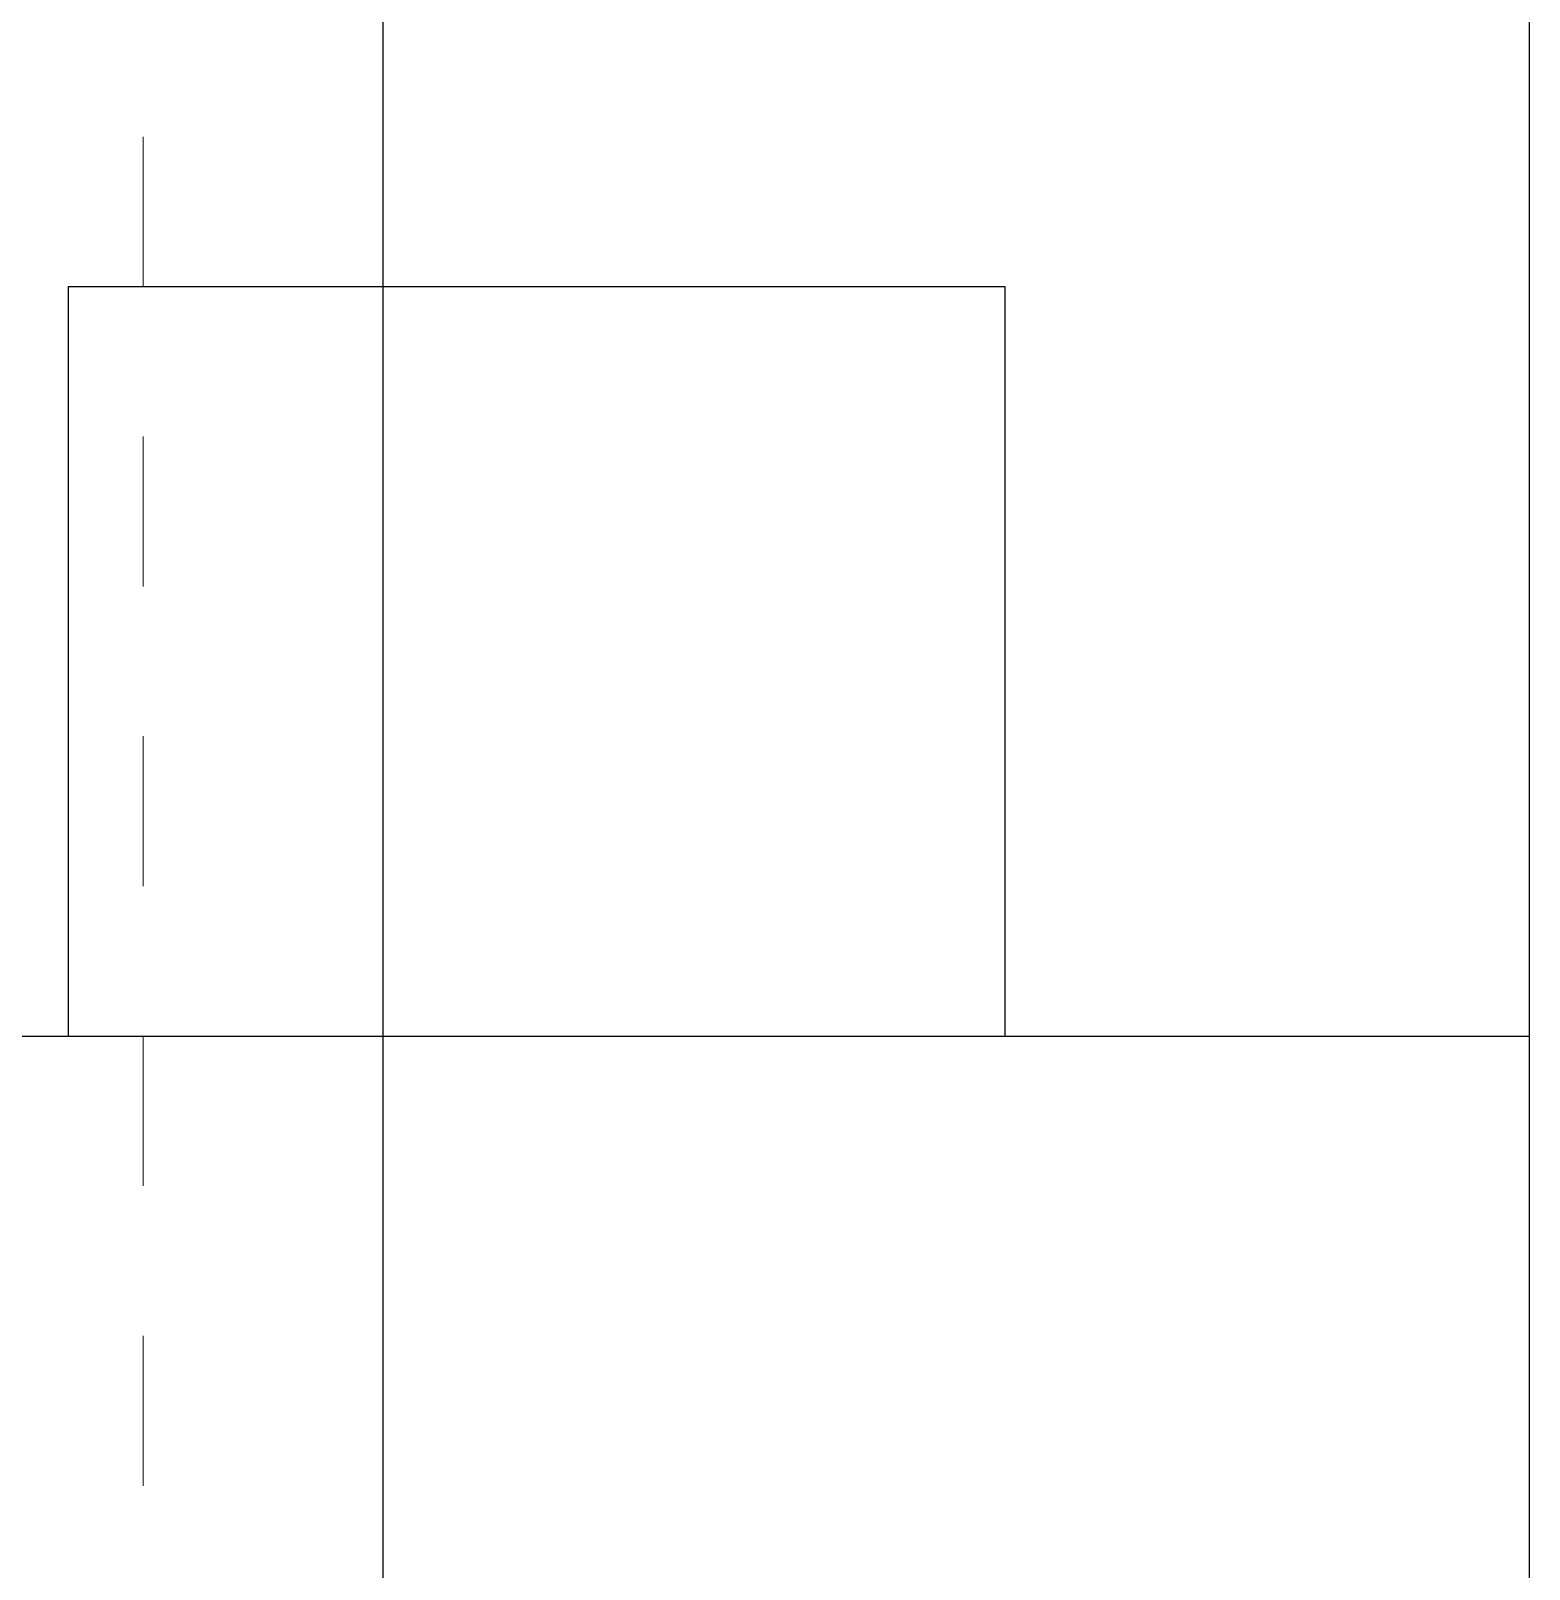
# Model space of a CAD drawing. Header units: inches. Extents: x -81.3 to 1.8, y 184.7 to 266.4.
# Drawn here: x -48.88 to -47.88, y 215.282 to 216.308 of the extents above; entities that cross this region are included whole.
import ezdxf

# ---------------------------------------------------------------- set-up
doc = ezdxf.new("R2010")
doc.units = ezdxf.units.IN
doc.header["$MEASUREMENT"] = 0
doc.linetypes.add('DASHED2', pattern=[0.375, 0.25, -0.125])
doc.linetypes.add('HIDDEN', pattern=[0.375, 0.25, -0.125])
doc.layers.add('A2 Hatch', color=8, linetype='Continuous', lineweight=9)

msp = doc.modelspace()

# ---------------------------------------------------------------- linework, layer by layer
at = {"color": 1}
for p, q in [((-48.6454, 227.6378), (-48.6454, 215.6378)), ((-47.8804, 227.6378), (-47.8804, 215.6378)), ((-48.8554, 216.1378), (-48.8554, 215.6378)), ((-48.8554, 216.1378), (-48.2304, 216.1378)), ((-48.8554, 216.1378), (-48.8554, 215.6378)), ((-48.8554, 216.1378), (-48.2304, 216.1378)), ((-48.8554, 216.1378), (-48.8554, 215.6378)), ((-48.8554, 216.1378), (-48.2304, 216.1378)), ((-48.8554, 216.1378), (-48.8554, 215.6378)), ((-48.8554, 216.1378), (-48.2304, 216.1378)), ((-48.8554, 216.1378), (-48.8554, 215.6378)), ((-48.8554, 216.1378), (-48.2304, 216.1378)), ((-48.8554, 216.1378), (-48.8554, 215.6378)), ((-48.8554, 216.1378), (-48.2304, 216.1378)), ((-48.8554, 216.1378), (-48.8554, 215.6378)), ((-48.8554, 216.1378), (-48.2304, 216.1378)), ((-48.8554, 216.1378), (-48.8554, 215.6378)), ((-48.8554, 216.1378), (-48.2304, 216.1378)), ((-48.8554, 216.1378), (-48.8554, 215.6378)), ((-48.8554, 216.1378), (-48.2304, 216.1378)), ((-48.8554, 216.1378), (-48.8554, 215.6378)), ((-48.8554, 216.1378), (-48.2304, 216.1378)), ((-48.8554, 216.1378), (-48.8554, 215.6378)), ((-48.8554, 216.1378), (-48.2304, 216.1378)), ((-48.8554, 216.1378), (-48.8554, 215.6378)), ((-48.8554, 216.1378), (-48.2304, 216.1378)), ((-48.8554, 216.1378), (-48.8554, 215.6378)), ((-48.8554, 216.1378), (-48.2304, 216.1378)), ((-48.8554, 216.1378), (-48.8554, 215.6378)), ((-48.8554, 216.1378), (-48.2304, 216.1378)), ((-48.8554, 216.1378), (-48.8554, 215.6378)), ((-48.8554, 216.1378), (-48.2304, 216.1378)), ((-48.8554, 216.1378), (-48.8554, 215.6378)), ((-48.8554, 216.1378), (-48.2304, 216.1378)), ((-48.8554, 216.1378), (-48.8554, 215.6378)), ((-48.8554, 216.1378), (-48.2304, 216.1378)), ((-48.8554, 216.1378), (-48.8554, 215.6378)), ((-48.8554, 216.1378), (-48.2304, 216.1378)), ((-48.8554, 216.1378), (-48.8554, 215.6378)), ((-48.8554, 216.1378), (-48.2304, 216.1378)), ((-48.8554, 216.1378), (-48.8554, 215.6378)), ((-48.8554, 216.1378), (-48.2304, 216.1378)), ((-48.8554, 216.1378), (-48.8554, 215.6378)), ((-48.8554, 216.1378), (-48.2304, 216.1378)), ((-48.8554, 216.1378), (-48.8554, 215.6378)), ((-48.8554, 216.1378), (-48.2304, 216.1378)), ((-48.8554, 216.1378), (-48.8554, 215.6378)), ((-48.8554, 216.1378), (-48.2304, 216.1378)), ((-48.8554, 216.1378), (-48.8554, 215.6378)), ((-48.8554, 216.1378), (-48.2304, 216.1378)), ((-48.8554, 216.1378), (-48.8554, 215.6378)), ((-48.8554, 216.1378), (-48.2304, 216.1378)), ((-48.8554, 216.1378), (-48.8554, 215.6378)), ((-48.8554, 216.1378), (-48.2304, 216.1378)), ((-48.8554, 216.1378), (-48.8554, 215.6378)), ((-48.8554, 216.1378), (-48.2304, 216.1378)), ((-48.8554, 216.1378), (-48.8554, 215.6378)), ((-48.8554, 216.1378), (-48.2304, 216.1378)), ((-48.8554, 216.1378), (-48.8554, 215.6378)), ((-48.8554, 216.1378), (-48.2304, 216.1378)), ((-48.8554, 216.1378), (-48.8554, 215.6378)), ((-48.8554, 216.1378), (-48.2304, 216.1378)), ((-48.8554, 216.1378), (-48.8554, 215.6378)), ((-48.8554, 216.1378), (-48.2304, 216.1378)), ((-48.8554, 216.1378), (-48.8554, 215.6378)), ((-48.8554, 216.1378), (-48.2304, 216.1378)), ((-48.8554, 216.1378), (-48.8554, 215.6378)), ((-48.8554, 216.1378), (-48.2304, 216.1378)), ((-48.8554, 216.1378), (-48.8554, 215.6378)), ((-48.8554, 216.1378), (-48.2304, 216.1378)), ((-48.8554, 216.1378), (-48.8554, 215.6378)), ((-48.8554, 216.1378), (-48.2304, 216.1378)), ((-48.8554, 216.1378), (-48.8554, 215.6378)), ((-48.8554, 216.1378), (-48.2304, 216.1378)), ((-48.8554, 216.1378), (-48.8554, 215.6378)), ((-48.8554, 216.1378), (-48.2304, 216.1378)), ((-48.8554, 216.1378), (-48.8554, 215.6378)), ((-48.8554, 216.1378), (-48.2304, 216.1378)), ((-48.8554, 216.1378), (-48.8554, 215.6378)), ((-48.8554, 216.1378), (-48.2304, 216.1378)), ((-48.8554, 216.1378), (-48.8554, 215.6378)), ((-48.8554, 216.1378), (-48.2304, 216.1378)), ((-48.8554, 216.1378), (-48.8554, 215.6378)), ((-48.8554, 216.1378), (-48.2304, 216.1378)), ((-48.8554, 216.1378), (-48.8554, 215.6378)), ((-48.8554, 216.1378), (-48.2304, 216.1378)), ((-48.8554, 216.1378), (-48.8554, 215.6378)), ((-48.8554, 216.1378), (-48.2304, 216.1378)), ((-48.8554, 216.1378), (-48.8554, 215.6378)), ((-48.8554, 216.1378), (-48.2304, 216.1378)), ((-48.8554, 216.1378), (-48.8554, 215.6378)), ((-48.8554, 216.1378), (-48.2304, 216.1378)), ((-48.8554, 216.1378), (-48.8554, 215.6378)), ((-48.8554, 216.1378), (-48.2304, 216.1378)), ((-48.8554, 216.1378), (-48.8554, 215.6378)), ((-48.8554, 216.1378), (-48.2304, 216.1378)), ((-48.8554, 216.1378), (-48.8554, 215.6378)), ((-48.8554, 216.1378), (-48.2304, 216.1378)), ((-48.8554, 216.1378), (-48.8554, 215.6378)), ((-48.8554, 216.1378), (-48.2304, 216.1378)), ((-48.8554, 216.1378), (-48.8554, 215.6378)), ((-48.8554, 216.1378), (-48.2304, 216.1378)), ((-48.8554, 216.1378), (-48.8554, 215.6378)), ((-48.8554, 216.1378), (-48.2304, 216.1378)), ((-48.8554, 216.1378), (-48.8554, 215.6378)), ((-48.8554, 216.1378), (-48.2304, 216.1378)), ((-48.8554, 216.1378), (-48.8554, 215.6378)), ((-48.8554, 216.1378), (-48.2304, 216.1378)), ((-48.8554, 216.1378), (-48.8554, 215.6378)), ((-48.8554, 216.1378), (-48.2304, 216.1378)), ((-48.8554, 216.1378), (-48.8554, 215.6378)), ((-48.8554, 216.1378), (-48.2304, 216.1378)), ((-48.8554, 216.1378), (-48.8554, 215.6378)), ((-48.8554, 216.1378), (-48.2304, 216.1378)), ((-48.8554, 216.1378), (-48.8554, 215.6378)), ((-48.8554, 216.1378), (-48.2304, 216.1378)), ((-48.8554, 216.1378), (-48.8554, 215.6378)), ((-48.8554, 216.1378), (-48.2304, 216.1378)), ((-48.8554, 216.1378), (-48.8554, 215.6378)), ((-48.8554, 216.1378), (-48.2304, 216.1378)), ((-48.8554, 216.1378), (-48.8554, 215.6378)), ((-48.8554, 216.1378), (-48.2304, 216.1378)), ((-48.8554, 216.1378), (-48.8554, 215.6378)), ((-48.8554, 216.1378), (-48.2304, 216.1378)), ((-48.8554, 216.1378), (-48.8554, 215.6378)), ((-48.8554, 216.1378), (-48.2304, 216.1378)), ((-48.8554, 216.1378), (-48.8554, 215.6378)), ((-48.8554, 216.1378), (-48.2304, 216.1378)), ((-48.8554, 216.1378), (-48.8554, 215.6378)), ((-48.8554, 216.1378), (-48.2304, 216.1378)), ((-48.2304, 216.1378), (-48.2304, 215.6378)), ((-48.2304, 216.1378), (-48.2304, 215.6378)), ((-48.2304, 216.1378), (-48.2304, 215.6378)), ((-48.2304, 216.1378), (-48.2304, 215.6378)), ((-48.2304, 216.1378), (-48.2304, 215.6378)), ((-48.2304, 216.1378), (-48.2304, 215.6378)), ((-48.2304, 216.1378), (-48.2304, 215.6378)), ((-48.2304, 216.1378), (-48.2304, 215.6378)), ((-48.2304, 216.1378), (-48.2304, 215.6378)), ((-48.2304, 216.1378), (-48.2304, 215.6378)), ((-48.2304, 216.1378), (-48.2304, 215.6378)), ((-48.2304, 216.1378), (-48.2304, 215.6378)), ((-48.2304, 216.1378), (-48.2304, 215.6378)), ((-48.2304, 216.1378), (-48.2304, 215.6378)), ((-48.2304, 216.1378), (-48.2304, 215.6378)), ((-48.2304, 216.1378), (-48.2304, 215.6378)), ((-48.2304, 216.1378), (-48.2304, 215.6378)), ((-48.2304, 216.1378), (-48.2304, 215.6378)), ((-48.2304, 216.1378), (-48.2304, 215.6378)), ((-48.2304, 216.1378), (-48.2304, 215.6378)), ((-48.2304, 216.1378), (-48.2304, 215.6378)), ((-48.2304, 216.1378), (-48.2304, 215.6378)), ((-48.2304, 216.1378), (-48.2304, 215.6378)), ((-48.2304, 216.1378), (-48.2304, 215.6378)), ((-48.2304, 216.1378), (-48.2304, 215.6378)), ((-48.2304, 216.1378), (-48.2304, 215.6378)), ((-48.2304, 216.1378), (-48.2304, 215.6378)), ((-48.2304, 216.1378), (-48.2304, 215.6378)), ((-48.2304, 216.1378), (-48.2304, 215.6378)), ((-48.2304, 216.1378), (-48.2304, 215.6378)), ((-48.2304, 216.1378), (-48.2304, 215.6378)), ((-48.2304, 216.1378), (-48.2304, 215.6378)), ((-48.2304, 216.1378), (-48.2304, 215.6378)), ((-48.2304, 216.1378), (-48.2304, 215.6378)), ((-48.2304, 216.1378), (-48.2304, 215.6378)), ((-48.2304, 216.1378), (-48.2304, 215.6378)), ((-48.2304, 216.1378), (-48.2304, 215.6378)), ((-48.2304, 216.1378), (-48.2304, 215.6378)), ((-48.2304, 216.1378), (-48.2304, 215.6378)), ((-48.2304, 216.1378), (-48.2304, 215.6378)), ((-48.2304, 216.1378), (-48.2304, 215.6378)), ((-48.2304, 216.1378), (-48.2304, 215.6378)), ((-48.2304, 216.1378), (-48.2304, 215.6378)), ((-48.2304, 216.1378), (-48.2304, 215.6378)), ((-48.2304, 216.1378), (-48.2304, 215.6378)), ((-48.2304, 216.1378), (-48.2304, 215.6378)), ((-48.2304, 216.1378), (-48.2304, 215.6378)), ((-48.2304, 216.1378), (-48.2304, 215.6378)), ((-48.2304, 216.1378), (-48.2304, 215.6378)), ((-48.2304, 216.1378), (-48.2304, 215.6378)), ((-48.2304, 216.1378), (-48.2304, 215.6378)), ((-48.2304, 216.1378), (-48.2304, 215.6378)), ((-48.2304, 216.1378), (-48.2304, 215.6378)), ((-48.2304, 216.1378), (-48.2304, 215.6378)), ((-48.2304, 216.1378), (-48.2304, 215.6378)), ((-48.2304, 216.1378), (-48.2304, 215.6378)), ((-48.2304, 216.1378), (-48.2304, 215.6378)), ((-48.2304, 216.1378), (-48.2304, 215.6378)), ((-48.2304, 216.1378), (-48.2304, 215.6378)), ((-48.2304, 216.1378), (-48.2304, 215.6378)), ((-48.2304, 216.1378), (-48.2304, 215.6378)), ((-48.2304, 216.1378), (-48.2304, 215.6378)), ((-48.2304, 216.1378), (-48.2304, 215.6378)), ((-48.2304, 216.1378), (-48.2304, 215.6378)), ((-49.8804, 215.6378), (-47.8804, 215.6378)), ((-49.8804, 215.6378), (-47.8804, 215.6378)), ((-49.8804, 215.6378), (-47.8804, 215.6378)), ((-49.8804, 215.6378), (-47.8804, 215.6378)), ((-49.8804, 215.6378), (-47.8804, 215.6378)), ((-49.8804, 215.6378), (-47.8804, 215.6378)), ((-49.8804, 215.6378), (-47.8804, 215.6378)), ((-49.8804, 215.6378), (-47.8804, 215.6378)), ((-49.8804, 215.6378), (-47.8804, 215.6378)), ((-49.8804, 215.6378), (-47.8804, 215.6378)), ((-49.8804, 215.6378), (-47.8804, 215.6378)), ((-49.8804, 215.6378), (-47.8804, 215.6378)), ((-49.8804, 215.6378), (-47.8804, 215.6378)), ((-49.8804, 215.6378), (-47.8804, 215.6378)), ((-49.8804, 215.6378), (-47.8804, 215.6378)), ((-49.8804, 215.6378), (-47.8804, 215.6378)), ((-49.8804, 215.6378), (-47.8804, 215.6378)), ((-49.8804, 215.6378), (-47.8804, 215.6378)), ((-49.8804, 215.6378), (-47.8804, 215.6378)), ((-49.8804, 215.6378), (-47.8804, 215.6378)), ((-49.8804, 215.6378), (-47.8804, 215.6378)), ((-49.8804, 215.6378), (-47.8804, 215.6378)), ((-49.8804, 215.6378), (-47.8804, 215.6378)), ((-49.8804, 215.6378), (-47.8804, 215.6378)), ((-49.8804, 215.6378), (-47.8804, 215.6378)), ((-49.8804, 215.6378), (-47.8804, 215.6378)), ((-49.8804, 215.6378), (-47.8804, 215.6378)), ((-49.8804, 215.6378), (-47.8804, 215.6378)), ((-49.8804, 215.6378), (-47.8804, 215.6378)), ((-49.8804, 215.6378), (-47.8804, 215.6378)), ((-49.8804, 215.6378), (-47.8804, 215.6378)), ((-49.8804, 215.6378), (-47.8804, 215.6378)), ((-49.8804, 215.6378), (-47.8804, 215.6378)), ((-49.8804, 215.6378), (-47.8804, 215.6378)), ((-49.8804, 215.6378), (-47.8804, 215.6378)), ((-49.8804, 215.6378), (-47.8804, 215.6378)), ((-49.8804, 215.6378), (-47.8804, 215.6378)), ((-49.8804, 215.6378), (-47.8804, 215.6378)), ((-49.8804, 215.6378), (-47.8804, 215.6378)), ((-49.8804, 215.6378), (-47.8804, 215.6378)), ((-49.8804, 215.6378), (-47.8804, 215.6378)), ((-49.8804, 215.6378), (-47.8804, 215.6378)), ((-49.8804, 215.6378), (-47.8804, 215.6378)), ((-49.8804, 215.6378), (-47.8804, 215.6378)), ((-49.8804, 215.6378), (-47.8804, 215.6378)), ((-49.8804, 215.6378), (-47.8804, 215.6378)), ((-49.8804, 215.6378), (-47.8804, 215.6378)), ((-49.8804, 215.6378), (-47.8804, 215.6378)), ((-49.8804, 215.6378), (-47.8804, 215.6378)), ((-49.8804, 215.6378), (-47.8804, 215.6378)), ((-49.8804, 215.6378), (-47.8804, 215.6378)), ((-49.8804, 215.6378), (-47.8804, 215.6378)), ((-49.8804, 215.6378), (-47.8804, 215.6378)), ((-49.8804, 215.6378), (-47.8804, 215.6378)), ((-49.8804, 215.6378), (-47.8804, 215.6378)), ((-49.8804, 215.6378), (-47.8804, 215.6378)), ((-49.8804, 215.6378), (-47.8804, 215.6378)), ((-49.8804, 215.6378), (-47.8804, 215.6378)), ((-49.8804, 215.6378), (-47.8804, 215.6378)), ((-49.8804, 215.6378), (-47.8804, 215.6378)), ((-49.8804, 215.6378), (-47.8804, 215.6378)), ((-49.8804, 215.6378), (-47.8804, 215.6378)), ((-49.8804, 215.6378), (-47.8804, 215.6378)), ((-49.8804, 215.6378), (-47.8804, 215.6378)), ((-49.8804, 215.6378), (-47.8804, 215.6378)), ((-49.8804, 215.6378), (-47.8804, 215.6378)), ((-49.8804, 215.6378), (-47.8804, 215.6378)), ((-49.8804, 215.6378), (-47.8804, 215.6378)), ((-49.8804, 215.6378), (-47.8804, 215.6378)), ((-49.8804, 215.6378), (-47.8804, 215.6378)), ((-49.8804, 215.6378), (-47.8804, 215.6378)), ((-49.8804, 215.6378), (-47.8804, 215.6378)), ((-49.8804, 215.6378), (-47.8804, 215.6378)), ((-49.8804, 215.6378), (-47.8804, 215.6378)), ((-49.8804, 215.6378), (-47.8804, 215.6378)), ((-49.8804, 215.6378), (-47.8804, 215.6378)), ((-49.8804, 215.6378), (-47.8804, 215.6378)), ((-49.8804, 215.6378), (-47.8804, 215.6378)), ((-49.8804, 215.6378), (-47.8804, 215.6378)), ((-49.8804, 215.6378), (-47.8804, 215.6378)), ((-49.8804, 215.6378), (-47.8804, 215.6378)), ((-49.8804, 215.6378), (-47.8804, 215.6378)), ((-49.8804, 215.6378), (-47.8804, 215.6378)), ((-49.8804, 215.6378), (-47.8804, 215.6378)), ((-49.8804, 215.6378), (-47.8804, 215.6378)), ((-49.8804, 215.6378), (-47.8804, 215.6378)), ((-49.8804, 215.6378), (-47.8804, 215.6378)), ((-49.8804, 215.6378), (-47.8804, 215.6378)), ((-49.8804, 215.6378), (-47.8804, 215.6378)), ((-49.8804, 215.6378), (-47.8804, 215.6378)), ((-49.8804, 215.6378), (-47.8804, 215.6378)), ((-49.8804, 215.6378), (-47.8804, 215.6378)), ((-49.8804, 215.6378), (-47.8804, 215.6378)), ((-49.8804, 215.6378), (-47.8804, 215.6378)), ((-49.8804, 215.6378), (-47.8804, 215.6378)), ((-49.8804, 215.6378), (-47.8804, 215.6378)), ((-49.8804, 215.6378), (-47.8804, 215.6378)), ((-49.8804, 215.6378), (-47.8804, 215.6378)), ((-49.8804, 215.6378), (-47.8804, 215.6378)), ((-49.8804, 215.6378), (-47.8804, 215.6378)), ((-49.8804, 215.6378), (-47.8804, 215.6378)), ((-49.8804, 215.6378), (-47.8804, 215.6378)), ((-49.8804, 215.6378), (-47.8804, 215.6378)), ((-49.8804, 215.6378), (-47.8804, 215.6378)), ((-49.8804, 215.6378), (-47.8804, 215.6378)), ((-49.8804, 215.6378), (-47.8804, 215.6378)), ((-49.8804, 215.6378), (-47.8804, 215.6378)), ((-49.8804, 215.6378), (-47.8804, 215.6378)), ((-49.8804, 215.6378), (-47.8804, 215.6378)), ((-49.8804, 215.6378), (-47.8804, 215.6378)), ((-49.8804, 215.6378), (-47.8804, 215.6378)), ((-49.8804, 215.6378), (-47.8804, 215.6378)), ((-49.8804, 215.6378), (-47.8804, 215.6378)), ((-49.8804, 215.6378), (-47.8804, 215.6378)), ((-49.8804, 215.6378), (-47.8804, 215.6378)), ((-49.8804, 215.6378), (-47.8804, 215.6378)), ((-49.8804, 215.6378), (-47.8804, 215.6378)), ((-49.8804, 215.6378), (-47.8804, 215.6378)), ((-49.8804, 215.6378), (-47.8804, 215.6378)), ((-49.8804, 215.6378), (-47.8804, 215.6378)), ((-49.8804, 215.6378), (-47.8804, 215.6378)), ((-49.8804, 215.6378), (-47.8804, 215.6378)), ((-49.8804, 215.6378), (-47.8804, 215.6378)), ((-49.8804, 215.6378), (-47.8804, 215.6378)), ((-49.8804, 215.6378), (-47.8804, 215.6378)), ((-49.8804, 215.6378), (-47.8804, 215.6378)), ((-49.8804, 215.6378), (-47.8804, 215.6378)), ((-49.8804, 215.6378), (-47.8804, 215.6378)), ((-49.8804, 215.6378), (-47.8804, 215.6378)), ((-49.8804, 215.6378), (-47.8804, 215.6378)), ((-49.8804, 215.6378), (-47.8804, 215.6378)), ((-49.8804, 215.6378), (-47.8804, 215.6378)), ((-49.8804, 215.6378), (-47.8804, 215.6378)), ((-49.8804, 215.6378), (-47.8804, 215.6378)), ((-49.8804, 215.6378), (-47.8804, 215.6378)), ((-49.8804, 215.6378), (-47.8804, 215.6378)), ((-49.8804, 215.6378), (-47.8804, 215.6378)), ((-49.8804, 215.6378), (-47.8804, 215.6378)), ((-49.8804, 215.6378), (-47.8804, 215.6378)), ((-49.8804, 215.6378), (-47.8804, 215.6378)), ((-49.8804, 215.6378), (-47.8804, 215.6378)), ((-49.8804, 215.6378), (-47.8804, 215.6378)), ((-49.8804, 215.6378), (-47.8804, 215.6378)), ((-49.8804, 215.6378), (-47.8804, 215.6378)), ((-49.8804, 215.6378), (-47.8804, 215.6378)), ((-49.8804, 215.6378), (-47.8804, 215.6378)), ((-49.8804, 215.6378), (-47.8804, 215.6378)), ((-49.8804, 215.6378), (-47.8804, 215.6378)), ((-49.8804, 215.6378), (-47.8804, 215.6378)), ((-49.8804, 215.6378), (-47.8804, 215.6378)), ((-49.8804, 215.6378), (-47.8804, 215.6378)), ((-49.8804, 215.6378), (-47.8804, 215.6378)), ((-49.8804, 215.6378), (-47.8804, 215.6378)), ((-49.8804, 215.6378), (-47.8804, 215.6378)), ((-49.8804, 215.6378), (-47.8804, 215.6378)), ((-49.8804, 215.6378), (-47.8804, 215.6378)), ((-49.8804, 215.6378), (-47.8804, 215.6378)), ((-49.8804, 215.6378), (-47.8804, 215.6378)), ((-49.8804, 215.6378), (-47.8804, 215.6378)), ((-49.8804, 215.6378), (-47.8804, 215.6378)), ((-49.4654, 215.6378), (-47.8804, 215.6378)), ((-49.4654, 215.6378), (-47.8804, 215.6378)), ((-49.4654, 215.6378), (-47.8804, 215.6378)), ((-49.4654, 215.6378), (-47.8804, 215.6378)), ((-49.4654, 215.6378), (-47.8804, 215.6378)), ((-49.4654, 215.6378), (-47.8804, 215.6378)), ((-49.4654, 215.6378), (-47.8804, 215.6378)), ((-49.4654, 215.6378), (-47.8804, 215.6378)), ((-49.4654, 215.6378), (-47.8804, 215.6378)), ((-49.4654, 215.6378), (-47.8804, 215.6378)), ((-49.4654, 215.6378), (-47.8804, 215.6378)), ((-49.4654, 215.6378), (-47.8804, 215.6378)), ((-49.4654, 215.6378), (-47.8804, 215.6378)), ((-49.4654, 215.6378), (-47.8804, 215.6378)), ((-49.4654, 215.6378), (-47.8804, 215.6378)), ((-49.4654, 215.6378), (-47.8804, 215.6378)), ((-49.4654, 215.6378), (-47.8804, 215.6378)), ((-49.4654, 215.6378), (-47.8804, 215.6378)), ((-49.4654, 215.6378), (-47.8804, 215.6378)), ((-49.4654, 215.6378), (-47.8804, 215.6378)), ((-49.4654, 215.6378), (-47.8804, 215.6378)), ((-49.4654, 215.6378), (-47.8804, 215.6378)), ((-49.4654, 215.6378), (-47.8804, 215.6378)), ((-49.4654, 215.6378), (-47.8804, 215.6378)), ((-49.4654, 215.6378), (-47.8804, 215.6378)), ((-49.4654, 215.6378), (-47.8804, 215.6378)), ((-49.4654, 215.6378), (-47.8804, 215.6378)), ((-49.4654, 215.6378), (-47.8804, 215.6378)), ((-49.4654, 215.6378), (-47.8804, 215.6378)), ((-49.4654, 215.6378), (-47.8804, 215.6378)), ((-49.4654, 215.6378), (-47.8804, 215.6378)), ((-49.4654, 215.6378), (-47.8804, 215.6378)), ((-49.4654, 215.6378), (-47.8804, 215.6378)), ((-49.4654, 215.6378), (-47.8804, 215.6378)), ((-49.4654, 215.6378), (-47.8804, 215.6378)), ((-49.4654, 215.6378), (-47.8804, 215.6378)), ((-49.4654, 215.6378), (-47.8804, 215.6378)), ((-49.4654, 215.6378), (-47.8804, 215.6378)), ((-49.4654, 215.6378), (-47.8804, 215.6378)), ((-49.4654, 215.6378), (-47.8804, 215.6378)), ((-49.4654, 215.6378), (-47.8804, 215.6378)), ((-49.4654, 215.6378), (-47.8804, 215.6378)), ((-49.4654, 215.6378), (-47.8804, 215.6378)), ((-49.4654, 215.6378), (-47.8804, 215.6378)), ((-49.4654, 215.6378), (-47.8804, 215.6378)), ((-49.4654, 215.6378), (-47.8804, 215.6378)), ((-49.4654, 215.6378), (-47.8804, 215.6378)), ((-49.4654, 215.6378), (-47.8804, 215.6378)), ((-49.4654, 215.6378), (-47.8804, 215.6378)), ((-49.4654, 215.6378), (-47.8804, 215.6378)), ((-49.4654, 215.6378), (-47.8804, 215.6378)), ((-49.4654, 215.6378), (-47.8804, 215.6378)), ((-49.4654, 215.6378), (-47.8804, 215.6378)), ((-49.4654, 215.6378), (-47.8804, 215.6378)), ((-49.4654, 215.6378), (-47.8804, 215.6378)), ((-49.4654, 215.6378), (-47.8804, 215.6378)), ((-49.4654, 215.6378), (-47.8804, 215.6378)), ((-49.4654, 215.6378), (-47.8804, 215.6378)), ((-49.4654, 215.6378), (-47.8804, 215.6378)), ((-49.4654, 215.6378), (-47.8804, 215.6378)), ((-49.4654, 215.6378), (-47.8804, 215.6378)), ((-49.4654, 215.6378), (-47.8804, 215.6378)), ((-49.4654, 215.6378), (-47.8804, 215.6378)), ((-49.4654, 215.6378), (-47.8804, 215.6378)), ((-48.6454, 215.6378), (-48.6454, 206.7025)), ((-47.8804, 215.6378), (-47.8804, 206.9619))]:
    msp.add_line(p, q, dxfattribs=at)
at = {"color": 1, "linetype": 'HIDDEN', "ltscale": 0.02}
for p, q in [((-48.8554, 216.1378), (-48.8554, 215.6378)), ((-48.8554, 216.1378), (-48.2304, 216.1378)), ((-48.8554, 216.1378), (-48.8554, 215.6378)), ((-48.8554, 216.1378), (-48.2304, 216.1378)), ((-48.8554, 216.1378), (-48.8554, 215.6378)), ((-48.8554, 216.1378), (-48.2304, 216.1378)), ((-48.8554, 216.1378), (-48.8554, 215.6378)), ((-48.8554, 216.1378), (-48.2304, 216.1378)), ((-48.8554, 216.1378), (-48.8554, 215.6378)), ((-48.8554, 216.1378), (-48.2304, 216.1378)), ((-48.8554, 216.1378), (-48.8554, 215.6378)), ((-48.8554, 216.1378), (-48.2304, 216.1378)), ((-48.8554, 216.1378), (-48.8554, 215.6378)), ((-48.8554, 216.1378), (-48.2304, 216.1378)), ((-48.8554, 216.1378), (-48.8554, 215.6378)), ((-48.8554, 216.1378), (-48.2304, 216.1378)), ((-48.8554, 216.1378), (-48.8554, 215.6378)), ((-48.8554, 216.1378), (-48.2304, 216.1378)), ((-48.8554, 216.1378), (-48.8554, 215.6378)), ((-48.8554, 216.1378), (-48.2304, 216.1378)), ((-48.8554, 216.1378), (-48.8554, 215.6378)), ((-48.8554, 216.1378), (-48.2304, 216.1378)), ((-48.8554, 216.1378), (-48.8554, 215.6378)), ((-48.8554, 216.1378), (-48.2304, 216.1378)), ((-48.8554, 216.1378), (-48.8554, 215.6378)), ((-48.8554, 216.1378), (-48.2304, 216.1378)), ((-48.8554, 216.1378), (-48.8554, 215.6378)), ((-48.8554, 216.1378), (-48.2304, 216.1378)), ((-48.8554, 216.1378), (-48.8554, 215.6378)), ((-48.8554, 216.1378), (-48.2304, 216.1378)), ((-48.8554, 216.1378), (-48.8554, 215.6378)), ((-48.8554, 216.1378), (-48.2304, 216.1378)), ((-48.8554, 216.1378), (-48.8554, 215.6378)), ((-48.8554, 216.1378), (-48.2304, 216.1378)), ((-48.8554, 216.1378), (-48.8554, 215.6378)), ((-48.8554, 216.1378), (-48.2304, 216.1378)), ((-48.8554, 216.1378), (-48.8554, 215.6378)), ((-48.8554, 216.1378), (-48.2304, 216.1378)), ((-48.8554, 216.1378), (-48.8554, 215.6378)), ((-48.8554, 216.1378), (-48.2304, 216.1378)), ((-48.8554, 216.1378), (-48.8554, 215.6378)), ((-48.8554, 216.1378), (-48.2304, 216.1378)), ((-48.8554, 216.1378), (-48.8554, 215.6378)), ((-48.8554, 216.1378), (-48.2304, 216.1378)), ((-48.8554, 216.1378), (-48.8554, 215.6378)), ((-48.8554, 216.1378), (-48.2304, 216.1378)), ((-48.8554, 216.1378), (-48.8554, 215.6378)), ((-48.8554, 216.1378), (-48.2304, 216.1378)), ((-48.8554, 216.1378), (-48.8554, 215.6378)), ((-48.8554, 216.1378), (-48.2304, 216.1378)), ((-48.8554, 216.1378), (-48.8554, 215.6378)), ((-48.8554, 216.1378), (-48.2304, 216.1378)), ((-48.8554, 216.1378), (-48.8554, 215.6378)), ((-48.8554, 216.1378), (-48.2304, 216.1378)), ((-48.8554, 216.1378), (-48.8554, 215.6378)), ((-48.8554, 216.1378), (-48.2304, 216.1378)), ((-48.8554, 216.1378), (-48.8554, 215.6378)), ((-48.8554, 216.1378), (-48.2304, 216.1378)), ((-48.8554, 216.1378), (-48.8554, 215.6378)), ((-48.8554, 216.1378), (-48.2304, 216.1378)), ((-48.8554, 216.1378), (-48.8554, 215.6378)), ((-48.8554, 216.1378), (-48.2304, 216.1378)), ((-48.8554, 216.1378), (-48.8554, 215.6378)), ((-48.8554, 216.1378), (-48.2304, 216.1378)), ((-48.8554, 216.1378), (-48.8554, 215.6378)), ((-48.8554, 216.1378), (-48.2304, 216.1378)), ((-48.8554, 216.1378), (-48.8554, 215.6378)), ((-48.8554, 216.1378), (-48.2304, 216.1378)), ((-48.8554, 216.1378), (-48.8554, 215.6378)), ((-48.8554, 216.1378), (-48.2304, 216.1378)), ((-48.8554, 216.1378), (-48.8554, 215.6378)), ((-48.8554, 216.1378), (-48.2304, 216.1378)), ((-48.8554, 216.1378), (-48.8554, 215.6378)), ((-48.8554, 216.1378), (-48.2304, 216.1378)), ((-48.8554, 216.1378), (-48.8554, 215.6378)), ((-48.8554, 216.1378), (-48.2304, 216.1378)), ((-48.8554, 216.1378), (-48.8554, 215.6378)), ((-48.8554, 216.1378), (-48.2304, 216.1378)), ((-48.8554, 216.1378), (-48.8554, 215.6378)), ((-48.8554, 216.1378), (-48.2304, 216.1378)), ((-48.8554, 216.1378), (-48.8554, 215.6378)), ((-48.8554, 216.1378), (-48.2304, 216.1378)), ((-48.8554, 216.1378), (-48.8554, 215.6378)), ((-48.8554, 216.1378), (-48.2304, 216.1378)), ((-48.8554, 216.1378), (-48.8554, 215.6378)), ((-48.8554, 216.1378), (-48.2304, 216.1378)), ((-48.8554, 216.1378), (-48.8554, 215.6378)), ((-48.8554, 216.1378), (-48.2304, 216.1378)), ((-48.8554, 216.1378), (-48.8554, 215.6378)), ((-48.8554, 216.1378), (-48.2304, 216.1378)), ((-48.8554, 216.1378), (-48.8554, 215.6378)), ((-48.8554, 216.1378), (-48.2304, 216.1378)), ((-48.8554, 216.1378), (-48.8554, 215.6378)), ((-48.8554, 216.1378), (-48.2304, 216.1378)), ((-48.8554, 216.1378), (-48.8554, 215.6378)), ((-48.8554, 216.1378), (-48.2304, 216.1378)), ((-48.8554, 216.1378), (-48.8554, 215.6378)), ((-48.8554, 216.1378), (-48.2304, 216.1378)), ((-48.8554, 216.1378), (-48.8554, 215.6378)), ((-48.8554, 216.1378), (-48.2304, 216.1378)), ((-48.8554, 216.1378), (-48.8554, 215.6378)), ((-48.8554, 216.1378), (-48.2304, 216.1378)), ((-48.8554, 216.1378), (-48.8554, 215.6378)), ((-48.8554, 216.1378), (-48.2304, 216.1378)), ((-48.8554, 216.1378), (-48.8554, 215.6378)), ((-48.8554, 216.1378), (-48.2304, 216.1378)), ((-48.8554, 216.1378), (-48.8554, 215.6378)), ((-48.8554, 216.1378), (-48.2304, 216.1378)), ((-48.8554, 216.1378), (-48.8554, 215.6378)), ((-48.8554, 216.1378), (-48.2304, 216.1378)), ((-48.8554, 216.1378), (-48.8554, 215.6378)), ((-48.8554, 216.1378), (-48.2304, 216.1378)), ((-48.8554, 216.1378), (-48.8554, 215.6378)), ((-48.8554, 216.1378), (-48.2304, 216.1378)), ((-48.8554, 216.1378), (-48.8554, 215.6378)), ((-48.8554, 216.1378), (-48.2304, 216.1378)), ((-48.8554, 216.1378), (-48.8554, 215.6378)), ((-48.8554, 216.1378), (-48.2304, 216.1378)), ((-48.8554, 216.1378), (-48.8554, 215.6378)), ((-48.8554, 216.1378), (-48.2304, 216.1378)), ((-48.8554, 216.1378), (-48.8554, 215.6378)), ((-48.8554, 216.1378), (-48.2304, 216.1378)), ((-48.8554, 216.1378), (-48.8554, 215.6378)), ((-48.8554, 216.1378), (-48.2304, 216.1378)), ((-48.8554, 216.1378), (-48.8554, 215.6378)), ((-48.8554, 216.1378), (-48.2304, 216.1378)), ((-48.8554, 216.1378), (-48.8554, 215.6378)), ((-48.8554, 216.1378), (-48.2304, 216.1378)), ((-48.8554, 216.1378), (-48.8554, 215.6378)), ((-48.8554, 216.1378), (-48.2304, 216.1378)), ((-48.8554, 216.1378), (-48.8554, 215.6378)), ((-48.8554, 216.1378), (-48.2304, 216.1378)), ((-48.8554, 216.1378), (-48.8554, 215.6378)), ((-48.8554, 216.1378), (-48.2304, 216.1378)), ((-48.8554, 216.1378), (-48.8554, 215.6378)), ((-48.8554, 216.1378), (-48.2304, 216.1378)), ((-48.8554, 216.1378), (-48.8554, 215.6378)), ((-48.8554, 216.1378), (-48.2304, 216.1378)), ((-48.8554, 216.1378), (-48.8554, 215.6378)), ((-48.8554, 216.1378), (-48.2304, 216.1378)), ((-48.8554, 216.1378), (-48.8554, 215.6378)), ((-48.8554, 216.1378), (-48.2304, 216.1378)), ((-48.8554, 216.1378), (-48.8554, 215.6378)), ((-48.8554, 216.1378), (-48.2304, 216.1378)), ((-48.8554, 216.1378), (-48.8554, 215.6378)), ((-48.8554, 216.1378), (-48.2304, 216.1378)), ((-48.8554, 216.1378), (-48.8554, 215.6378)), ((-48.8554, 216.1378), (-48.2304, 216.1378)), ((-48.8554, 216.1378), (-48.8554, 215.6378)), ((-48.8554, 216.1378), (-48.2304, 216.1378)), ((-48.8554, 216.1378), (-48.8554, 215.6378)), ((-48.8554, 216.1378), (-48.2304, 216.1378)), ((-48.8554, 216.1378), (-48.8554, 215.6378)), ((-48.8554, 216.1378), (-48.2304, 216.1378)), ((-48.8554, 216.1378), (-48.8554, 215.6378)), ((-48.8554, 216.1378), (-48.2304, 216.1378)), ((-48.8554, 216.1378), (-48.8554, 215.6378)), ((-48.8554, 216.1378), (-48.2304, 216.1378)), ((-48.8554, 216.1378), (-48.8554, 215.6378)), ((-48.8554, 216.1378), (-48.2304, 216.1378)), ((-48.8554, 216.1378), (-48.8554, 215.6378)), ((-48.8554, 216.1378), (-48.2304, 216.1378)), ((-48.8554, 216.1378), (-48.8554, 215.6378)), ((-48.8554, 216.1378), (-48.2304, 216.1378)), ((-48.8554, 216.1378), (-48.8554, 215.6378)), ((-48.8554, 216.1378), (-48.2304, 216.1378)), ((-48.8554, 216.1378), (-48.8554, 215.6378)), ((-48.8554, 216.1378), (-48.2304, 216.1378)), ((-48.8554, 216.1378), (-48.8554, 215.6378)), ((-48.8554, 216.1378), (-48.2304, 216.1378)), ((-48.8554, 216.1378), (-48.8554, 215.6378)), ((-48.8554, 216.1378), (-48.2304, 216.1378)), ((-48.8554, 216.1378), (-48.8554, 215.6378)), ((-48.8554, 216.1378), (-48.2304, 216.1378)), ((-48.8554, 216.1378), (-48.8554, 215.6378)), ((-48.8554, 216.1378), (-48.2304, 216.1378)), ((-48.8554, 216.1378), (-48.8554, 215.6378)), ((-48.8554, 216.1378), (-48.2304, 216.1378)), ((-48.8554, 216.1378), (-48.8554, 215.6378)), ((-48.8554, 216.1378), (-48.2304, 216.1378)), ((-48.8554, 216.1378), (-48.8554, 215.6378)), ((-48.8554, 216.1378), (-48.2304, 216.1378)), ((-48.8554, 216.1378), (-48.8554, 215.6378)), ((-48.8554, 216.1378), (-48.2304, 216.1378)), ((-48.8554, 216.1378), (-48.8554, 215.6378)), ((-48.8554, 216.1378), (-48.2304, 216.1378)), ((-48.8554, 216.1378), (-48.8554, 215.6378)), ((-48.8554, 216.1378), (-48.2304, 216.1378)), ((-48.8554, 216.1378), (-48.8554, 215.6378)), ((-48.8554, 216.1378), (-48.2304, 216.1378)), ((-48.8554, 216.1378), (-48.8554, 215.6378)), ((-48.8554, 216.1378), (-48.2304, 216.1378)), ((-48.8554, 216.1378), (-48.8554, 215.6378)), ((-48.8554, 216.1378), (-48.2304, 216.1378)), ((-48.8554, 216.1378), (-48.8554, 215.6378)), ((-48.8554, 216.1378), (-48.2304, 216.1378)), ((-48.8554, 216.1378), (-48.8554, 215.6378)), ((-48.8554, 216.1378), (-48.2304, 216.1378)), ((-48.8554, 216.1378), (-48.8554, 215.6378)), ((-48.8554, 216.1378), (-48.2304, 216.1378)), ((-48.8554, 216.1378), (-48.8554, 215.6378)), ((-48.8554, 216.1378), (-48.2304, 216.1378)), ((-48.8554, 216.1378), (-48.8554, 215.6378)), ((-48.8554, 216.1378), (-48.2304, 216.1378)), ((-48.8554, 216.1378), (-48.8554, 215.6378)), ((-48.8554, 216.1378), (-48.2304, 216.1378)), ((-48.8554, 216.1378), (-48.8554, 215.6378)), ((-48.8554, 216.1378), (-48.2304, 216.1378)), ((-48.8554, 216.1378), (-48.8554, 215.6378)), ((-48.8554, 216.1378), (-48.2304, 216.1378)), ((-48.8554, 216.1378), (-48.8554, 215.6378)), ((-48.8554, 216.1378), (-48.2304, 216.1378)), ((-48.8554, 216.1378), (-48.8554, 215.6378)), ((-48.8554, 216.1378), (-48.2304, 216.1378)), ((-48.8554, 216.1378), (-48.8554, 215.6378)), ((-48.8554, 216.1378), (-48.2304, 216.1378)), ((-48.8554, 216.1378), (-48.8554, 215.6378)), ((-48.8554, 216.1378), (-48.2304, 216.1378)), ((-48.8554, 216.1378), (-48.8554, 215.6378)), ((-48.8554, 216.1378), (-48.2304, 216.1378)), ((-48.8554, 216.1378), (-48.8554, 215.6378)), ((-48.8554, 216.1378), (-48.2304, 216.1378)), ((-48.8554, 216.1378), (-48.8554, 215.6378)), ((-48.8554, 216.1378), (-48.2304, 216.1378)), ((-48.8554, 216.1378), (-48.8554, 215.6378)), ((-48.8554, 216.1378), (-48.2304, 216.1378)), ((-48.8554, 216.1378), (-48.8554, 215.6378)), ((-48.8554, 216.1378), (-48.2304, 216.1378)), ((-48.8554, 216.1378), (-48.8554, 215.6378)), ((-48.8554, 216.1378), (-48.2304, 216.1378)), ((-48.8554, 216.1378), (-48.8554, 215.6378)), ((-48.8554, 216.1378), (-48.2304, 216.1378)), ((-48.8554, 216.1378), (-48.8554, 215.6378)), ((-48.8554, 216.1378), (-48.2304, 216.1378)), ((-48.8554, 216.1378), (-48.8554, 215.6378)), ((-48.8554, 216.1378), (-48.2304, 216.1378)), ((-48.8554, 216.1378), (-48.8554, 215.6378)), ((-48.8554, 216.1378), (-48.2304, 216.1378)), ((-48.8554, 216.1378), (-48.8554, 215.6378)), ((-48.8554, 216.1378), (-48.2304, 216.1378)), ((-48.8554, 216.1378), (-48.8554, 215.6378)), ((-48.8554, 216.1378), (-48.2304, 216.1378)), ((-48.8554, 216.1378), (-48.8554, 215.6378)), ((-48.8554, 216.1378), (-48.2304, 216.1378)), ((-48.8554, 216.1378), (-48.8554, 215.6378)), ((-48.8554, 216.1378), (-48.2304, 216.1378)), ((-48.8554, 216.1378), (-48.8554, 215.6378)), ((-48.8554, 216.1378), (-48.2304, 216.1378)), ((-48.8554, 216.1378), (-48.8554, 215.6378)), ((-48.8554, 216.1378), (-48.2304, 216.1378)), ((-48.8554, 216.1378), (-48.8554, 215.6378)), ((-48.8554, 216.1378), (-48.2304, 216.1378)), ((-48.8554, 216.1378), (-48.8554, 215.6378)), ((-48.8554, 216.1378), (-48.2304, 216.1378)), ((-48.8554, 216.1378), (-48.8554, 215.6378)), ((-48.8554, 216.1378), (-48.2304, 216.1378)), ((-48.8554, 216.1378), (-48.8554, 215.6378)), ((-48.8554, 216.1378), (-48.2304, 216.1378)), ((-48.8554, 216.1378), (-48.8554, 215.6378)), ((-48.8554, 216.1378), (-48.2304, 216.1378)), ((-48.8554, 216.1378), (-48.8554, 215.6378)), ((-48.8554, 216.1378), (-48.2304, 216.1378)), ((-48.8554, 216.1378), (-48.8554, 215.6378)), ((-48.8554, 216.1378), (-48.2304, 216.1378)), ((-48.8554, 216.1378), (-48.8554, 215.6378)), ((-48.8554, 216.1378), (-48.2304, 216.1378)), ((-48.8554, 216.1378), (-48.8554, 215.6378)), ((-48.8554, 216.1378), (-48.2304, 216.1378)), ((-48.8554, 216.1378), (-48.8554, 215.6378)), ((-48.8554, 216.1378), (-48.2304, 216.1378)), ((-48.8554, 216.1378), (-48.8554, 215.6378)), ((-48.8554, 216.1378), (-48.2304, 216.1378)), ((-48.8554, 216.1378), (-48.8554, 215.6378)), ((-48.8554, 216.1378), (-48.2304, 216.1378)), ((-48.8554, 216.1378), (-48.8554, 215.6378)), ((-48.8554, 216.1378), (-48.2304, 216.1378)), ((-48.8554, 216.1378), (-48.8554, 215.6378)), ((-48.8554, 216.1378), (-48.2304, 216.1378)), ((-48.8554, 216.1378), (-48.8554, 215.6378)), ((-48.8554, 216.1378), (-48.2304, 216.1378)), ((-48.8554, 216.1378), (-48.8554, 215.6378)), ((-48.8554, 216.1378), (-48.2304, 216.1378)), ((-48.8554, 216.1378), (-48.8554, 215.6378)), ((-48.8554, 216.1378), (-48.2304, 216.1378)), ((-48.8554, 216.1378), (-48.8554, 215.6378)), ((-48.8554, 216.1378), (-48.2304, 216.1378)), ((-48.8554, 216.1378), (-48.8554, 215.6378)), ((-48.8554, 216.1378), (-48.2304, 216.1378)), ((-48.8554, 216.1378), (-48.8554, 215.6378)), ((-48.8554, 216.1378), (-48.2304, 216.1378)), ((-48.8554, 216.1378), (-48.8554, 215.6378)), ((-48.8554, 216.1378), (-48.2304, 216.1378)), ((-48.8554, 216.1378), (-48.8554, 215.6378)), ((-48.8554, 216.1378), (-48.2304, 216.1378)), ((-48.8554, 216.1378), (-48.8554, 215.6378)), ((-48.8554, 216.1378), (-48.2304, 216.1378)), ((-48.8554, 216.1378), (-48.8554, 215.6378)), ((-48.8554, 216.1378), (-48.2304, 216.1378)), ((-48.8554, 216.1378), (-48.8554, 215.6378)), ((-48.8554, 216.1378), (-48.2304, 216.1378)), ((-48.8554, 216.1378), (-48.8554, 215.6378)), ((-48.8554, 216.1378), (-48.2304, 216.1378)), ((-48.8554, 216.1378), (-48.8554, 215.6378)), ((-48.8554, 216.1378), (-48.2304, 216.1378)), ((-48.8554, 216.1378), (-48.8554, 215.6378)), ((-48.8554, 216.1378), (-48.2304, 216.1378)), ((-48.8554, 216.1378), (-48.8554, 215.6378)), ((-48.8554, 216.1378), (-48.2304, 216.1378)), ((-48.8554, 216.1378), (-48.8554, 215.6378)), ((-48.8554, 216.1378), (-48.2304, 216.1378)), ((-48.8554, 216.1378), (-48.8554, 215.6378)), ((-48.8554, 216.1378), (-48.2304, 216.1378)), ((-48.8554, 216.1378), (-48.8554, 215.6378)), ((-48.8554, 216.1378), (-48.2304, 216.1378)), ((-48.8554, 216.1378), (-48.8554, 215.6378)), ((-48.8554, 216.1378), (-48.2304, 216.1378)), ((-48.8554, 216.1378), (-48.8554, 215.6378)), ((-48.8554, 216.1378), (-48.2304, 216.1378)), ((-48.8554, 216.1378), (-48.8554, 215.6378)), ((-48.8554, 216.1378), (-48.2304, 216.1378)), ((-48.2304, 216.1378), (-48.2304, 215.6378)), ((-48.2304, 216.1378), (-48.2304, 215.6378)), ((-48.2304, 216.1378), (-48.2304, 215.6378)), ((-48.2304, 216.1378), (-48.2304, 215.6378)), ((-48.2304, 216.1378), (-48.2304, 215.6378)), ((-48.2304, 216.1378), (-48.2304, 215.6378)), ((-48.2304, 216.1378), (-48.2304, 215.6378)), ((-48.2304, 216.1378), (-48.2304, 215.6378)), ((-48.2304, 216.1378), (-48.2304, 215.6378)), ((-48.2304, 216.1378), (-48.2304, 215.6378)), ((-48.2304, 216.1378), (-48.2304, 215.6378)), ((-48.2304, 216.1378), (-48.2304, 215.6378)), ((-48.2304, 216.1378), (-48.2304, 215.6378)), ((-48.2304, 216.1378), (-48.2304, 215.6378)), ((-48.2304, 216.1378), (-48.2304, 215.6378)), ((-48.2304, 216.1378), (-48.2304, 215.6378)), ((-48.2304, 216.1378), (-48.2304, 215.6378)), ((-48.2304, 216.1378), (-48.2304, 215.6378)), ((-48.2304, 216.1378), (-48.2304, 215.6378)), ((-48.2304, 216.1378), (-48.2304, 215.6378)), ((-48.2304, 216.1378), (-48.2304, 215.6378)), ((-48.2304, 216.1378), (-48.2304, 215.6378)), ((-48.2304, 216.1378), (-48.2304, 215.6378)), ((-48.2304, 216.1378), (-48.2304, 215.6378)), ((-48.2304, 216.1378), (-48.2304, 215.6378)), ((-48.2304, 216.1378), (-48.2304, 215.6378)), ((-48.2304, 216.1378), (-48.2304, 215.6378)), ((-48.2304, 216.1378), (-48.2304, 215.6378)), ((-48.2304, 216.1378), (-48.2304, 215.6378)), ((-48.2304, 216.1378), (-48.2304, 215.6378)), ((-48.2304, 216.1378), (-48.2304, 215.6378)), ((-48.2304, 216.1378), (-48.2304, 215.6378)), ((-48.2304, 216.1378), (-48.2304, 215.6378)), ((-48.2304, 216.1378), (-48.2304, 215.6378)), ((-48.2304, 216.1378), (-48.2304, 215.6378)), ((-48.2304, 216.1378), (-48.2304, 215.6378)), ((-48.2304, 216.1378), (-48.2304, 215.6378)), ((-48.2304, 216.1378), (-48.2304, 215.6378)), ((-48.2304, 216.1378), (-48.2304, 215.6378)), ((-48.2304, 216.1378), (-48.2304, 215.6378)), ((-48.2304, 216.1378), (-48.2304, 215.6378)), ((-48.2304, 216.1378), (-48.2304, 215.6378)), ((-48.2304, 216.1378), (-48.2304, 215.6378)), ((-48.2304, 216.1378), (-48.2304, 215.6378)), ((-48.2304, 216.1378), (-48.2304, 215.6378)), ((-48.2304, 216.1378), (-48.2304, 215.6378)), ((-48.2304, 216.1378), (-48.2304, 215.6378)), ((-48.2304, 216.1378), (-48.2304, 215.6378)), ((-48.2304, 216.1378), (-48.2304, 215.6378)), ((-48.2304, 216.1378), (-48.2304, 215.6378)), ((-48.2304, 216.1378), (-48.2304, 215.6378)), ((-48.2304, 216.1378), (-48.2304, 215.6378)), ((-48.2304, 216.1378), (-48.2304, 215.6378)), ((-48.2304, 216.1378), (-48.2304, 215.6378)), ((-48.2304, 216.1378), (-48.2304, 215.6378)), ((-48.2304, 216.1378), (-48.2304, 215.6378)), ((-48.2304, 216.1378), (-48.2304, 215.6378)), ((-48.2304, 216.1378), (-48.2304, 215.6378)), ((-48.2304, 216.1378), (-48.2304, 215.6378)), ((-48.2304, 216.1378), (-48.2304, 215.6378)), ((-48.2304, 216.1378), (-48.2304, 215.6378)), ((-48.2304, 216.1378), (-48.2304, 215.6378)), ((-48.2304, 216.1378), (-48.2304, 215.6378)), ((-48.2304, 216.1378), (-48.2304, 215.6378)), ((-48.2304, 216.1378), (-48.2304, 215.6378)), ((-48.2304, 216.1378), (-48.2304, 215.6378)), ((-48.2304, 216.1378), (-48.2304, 215.6378)), ((-48.2304, 216.1378), (-48.2304, 215.6378)), ((-48.2304, 216.1378), (-48.2304, 215.6378)), ((-48.2304, 216.1378), (-48.2304, 215.6378)), ((-48.2304, 216.1378), (-48.2304, 215.6378)), ((-48.2304, 216.1378), (-48.2304, 215.6378)), ((-48.2304, 216.1378), (-48.2304, 215.6378)), ((-48.2304, 216.1378), (-48.2304, 215.6378)), ((-48.2304, 216.1378), (-48.2304, 215.6378)), ((-48.2304, 216.1378), (-48.2304, 215.6378)), ((-48.2304, 216.1378), (-48.2304, 215.6378)), ((-48.2304, 216.1378), (-48.2304, 215.6378)), ((-48.2304, 216.1378), (-48.2304, 215.6378)), ((-48.2304, 216.1378), (-48.2304, 215.6378)), ((-48.2304, 216.1378), (-48.2304, 215.6378)), ((-48.2304, 216.1378), (-48.2304, 215.6378)), ((-48.2304, 216.1378), (-48.2304, 215.6378)), ((-48.2304, 216.1378), (-48.2304, 215.6378)), ((-48.2304, 216.1378), (-48.2304, 215.6378)), ((-48.2304, 216.1378), (-48.2304, 215.6378)), ((-48.2304, 216.1378), (-48.2304, 215.6378)), ((-48.2304, 216.1378), (-48.2304, 215.6378)), ((-48.2304, 216.1378), (-48.2304, 215.6378)), ((-48.2304, 216.1378), (-48.2304, 215.6378)), ((-48.2304, 216.1378), (-48.2304, 215.6378)), ((-48.2304, 216.1378), (-48.2304, 215.6378)), ((-48.2304, 216.1378), (-48.2304, 215.6378)), ((-48.2304, 216.1378), (-48.2304, 215.6378)), ((-48.2304, 216.1378), (-48.2304, 215.6378)), ((-48.2304, 216.1378), (-48.2304, 215.6378)), ((-48.2304, 216.1378), (-48.2304, 215.6378)), ((-48.2304, 216.1378), (-48.2304, 215.6378)), ((-48.2304, 216.1378), (-48.2304, 215.6378)), ((-48.2304, 216.1378), (-48.2304, 215.6378)), ((-48.2304, 216.1378), (-48.2304, 215.6378)), ((-48.2304, 216.1378), (-48.2304, 215.6378)), ((-48.2304, 216.1378), (-48.2304, 215.6378)), ((-48.2304, 216.1378), (-48.2304, 215.6378)), ((-48.2304, 216.1378), (-48.2304, 215.6378)), ((-48.2304, 216.1378), (-48.2304, 215.6378)), ((-48.2304, 216.1378), (-48.2304, 215.6378)), ((-48.2304, 216.1378), (-48.2304, 215.6378)), ((-48.2304, 216.1378), (-48.2304, 215.6378)), ((-48.2304, 216.1378), (-48.2304, 215.6378)), ((-48.2304, 216.1378), (-48.2304, 215.6378)), ((-48.2304, 216.1378), (-48.2304, 215.6378)), ((-48.2304, 216.1378), (-48.2304, 215.6378)), ((-48.2304, 216.1378), (-48.2304, 215.6378)), ((-48.2304, 216.1378), (-48.2304, 215.6378)), ((-48.2304, 216.1378), (-48.2304, 215.6378)), ((-48.2304, 216.1378), (-48.2304, 215.6378)), ((-48.2304, 216.1378), (-48.2304, 215.6378)), ((-48.2304, 216.1378), (-48.2304, 215.6378)), ((-48.2304, 216.1378), (-48.2304, 215.6378)), ((-48.2304, 216.1378), (-48.2304, 215.6378)), ((-48.2304, 216.1378), (-48.2304, 215.6378)), ((-48.2304, 216.1378), (-48.2304, 215.6378)), ((-48.2304, 216.1378), (-48.2304, 215.6378)), ((-48.2304, 216.1378), (-48.2304, 215.6378)), ((-48.2304, 216.1378), (-48.2304, 215.6378)), ((-48.2304, 216.1378), (-48.2304, 215.6378)), ((-48.2304, 216.1378), (-48.2304, 215.6378)), ((-48.2304, 216.1378), (-48.2304, 215.6378)), ((-48.2304, 216.1378), (-48.2304, 215.6378)), ((-48.2304, 216.1378), (-48.2304, 215.6378)), ((-48.2304, 216.1378), (-48.2304, 215.6378)), ((-48.2304, 216.1378), (-48.2304, 215.6378)), ((-48.2304, 216.1378), (-48.2304, 215.6378)), ((-48.2304, 216.1378), (-48.2304, 215.6378)), ((-48.2304, 216.1378), (-48.2304, 215.6378)), ((-48.2304, 216.1378), (-48.2304, 215.6378)), ((-48.2304, 216.1378), (-48.2304, 215.6378)), ((-48.2304, 216.1378), (-48.2304, 215.6378)), ((-48.2304, 216.1378), (-48.2304, 215.6378)), ((-48.2304, 216.1378), (-48.2304, 215.6378)), ((-48.2304, 216.1378), (-48.2304, 215.6378)), ((-48.2304, 216.1378), (-48.2304, 215.6378)), ((-48.2304, 216.1378), (-48.2304, 215.6378)), ((-48.2304, 216.1378), (-48.2304, 215.6378)), ((-48.2304, 216.1378), (-48.2304, 215.6378)), ((-48.2304, 216.1378), (-48.2304, 215.6378)), ((-48.2304, 216.1378), (-48.2304, 215.6378)), ((-48.2304, 216.1378), (-48.2304, 215.6378)), ((-48.2304, 216.1378), (-48.2304, 215.6378)), ((-48.2304, 216.1378), (-48.2304, 215.6378)), ((-48.2304, 216.1378), (-48.2304, 215.6378)), ((-48.2304, 216.1378), (-48.2304, 215.6378)), ((-48.2304, 216.1378), (-48.2304, 215.6378)), ((-48.2304, 216.1378), (-48.2304, 215.6378)), ((-48.2304, 216.1378), (-48.2304, 215.6378)), ((-48.2304, 216.1378), (-48.2304, 215.6378)), ((-48.2304, 216.1378), (-48.2304, 215.6378)), ((-48.2304, 216.1378), (-48.2304, 215.6378)), ((-48.2304, 216.1378), (-48.2304, 215.6378))]:
    msp.add_line(p, q, dxfattribs=at)
at = {"ltscale": 0.15}
msp.add_line((-49.8804, 215.6378), (-47.8804, 215.6378), dxfattribs=at)
msp.add_line((-49.8804, 215.6378), (-47.8804, 215.6378), dxfattribs=at)
msp.add_line((-49.8804, 215.6378), (-47.8804, 215.6378), dxfattribs=at)
msp.add_line((-49.8804, 215.6378), (-47.8804, 215.6378), dxfattribs=at)
msp.add_line((-49.8804, 215.6378), (-47.8804, 215.6378), dxfattribs=at)
msp.add_line((-49.8804, 215.6378), (-47.8804, 215.6378), dxfattribs=at)
msp.add_line((-49.8804, 215.6378), (-47.8804, 215.6378), dxfattribs=at)
msp.add_line((-49.8804, 215.6378), (-47.8804, 215.6378), dxfattribs=at)
msp.add_line((-49.8804, 215.6378), (-47.8804, 215.6378), dxfattribs=at)
msp.add_line((-49.8804, 215.6378), (-47.8804, 215.6378), dxfattribs=at)
msp.add_line((-49.8804, 215.6378), (-47.8804, 215.6378), dxfattribs=at)
msp.add_line((-49.8804, 215.6378), (-47.8804, 215.6378), dxfattribs=at)
msp.add_line((-49.8804, 215.6378), (-47.8804, 215.6378), dxfattribs=at)
msp.add_line((-49.8804, 215.6378), (-47.8804, 215.6378), dxfattribs=at)
msp.add_line((-49.8804, 215.6378), (-47.8804, 215.6378), dxfattribs=at)
msp.add_line((-49.8804, 215.6378), (-47.8804, 215.6378), dxfattribs=at)
msp.add_line((-49.8804, 215.6378), (-47.8804, 215.6378), dxfattribs=at)
msp.add_line((-49.8804, 215.6378), (-47.8804, 215.6378), dxfattribs=at)
msp.add_line((-49.8804, 215.6378), (-47.8804, 215.6378), dxfattribs=at)
msp.add_line((-49.8804, 215.6378), (-47.8804, 215.6378), dxfattribs=at)
msp.add_line((-49.8804, 215.6378), (-47.8804, 215.6378), dxfattribs=at)
msp.add_line((-49.8804, 215.6378), (-47.8804, 215.6378), dxfattribs=at)
msp.add_line((-49.8804, 215.6378), (-47.8804, 215.6378), dxfattribs=at)
msp.add_line((-49.8804, 215.6378), (-47.8804, 215.6378), dxfattribs=at)
msp.add_line((-49.8804, 215.6378), (-47.8804, 215.6378), dxfattribs=at)
msp.add_line((-49.8804, 215.6378), (-47.8804, 215.6378), dxfattribs=at)
msp.add_line((-49.8804, 215.6378), (-47.8804, 215.6378), dxfattribs=at)
msp.add_line((-49.8804, 215.6378), (-47.8804, 215.6378), dxfattribs=at)
msp.add_line((-49.8804, 215.6378), (-47.8804, 215.6378), dxfattribs=at)
msp.add_line((-49.8804, 215.6378), (-47.8804, 215.6378), dxfattribs=at)
msp.add_line((-49.8804, 215.6378), (-47.8804, 215.6378), dxfattribs=at)
msp.add_line((-49.8804, 215.6378), (-47.8804, 215.6378), dxfattribs=at)
msp.add_line((-49.8804, 215.6378), (-47.8804, 215.6378), dxfattribs=at)
msp.add_line((-49.8804, 215.6378), (-47.8804, 215.6378), dxfattribs=at)
msp.add_line((-49.8804, 215.6378), (-47.8804, 215.6378), dxfattribs=at)
msp.add_line((-49.8804, 215.6378), (-47.8804, 215.6378), dxfattribs=at)
msp.add_line((-49.8804, 215.6378), (-47.8804, 215.6378), dxfattribs=at)
msp.add_line((-49.8804, 215.6378), (-47.8804, 215.6378), dxfattribs=at)
msp.add_line((-49.8804, 215.6378), (-47.8804, 215.6378), dxfattribs=at)
msp.add_line((-49.8804, 215.6378), (-47.8804, 215.6378), dxfattribs=at)
msp.add_line((-49.8804, 215.6378), (-47.8804, 215.6378), dxfattribs=at)
msp.add_line((-49.8804, 215.6378), (-47.8804, 215.6378), dxfattribs=at)
msp.add_line((-49.8804, 215.6378), (-47.8804, 215.6378), dxfattribs=at)
msp.add_line((-49.8804, 215.6378), (-47.8804, 215.6378), dxfattribs=at)
msp.add_line((-49.8804, 215.6378), (-47.8804, 215.6378), dxfattribs=at)
msp.add_line((-49.8804, 215.6378), (-47.8804, 215.6378), dxfattribs=at)
msp.add_line((-49.8804, 215.6378), (-47.8804, 215.6378), dxfattribs=at)
msp.add_line((-49.8804, 215.6378), (-47.8804, 215.6378), dxfattribs=at)
msp.add_line((-49.8804, 215.6378), (-47.8804, 215.6378), dxfattribs=at)
msp.add_line((-49.8804, 215.6378), (-47.8804, 215.6378), dxfattribs=at)
msp.add_line((-49.8804, 215.6378), (-47.8804, 215.6378), dxfattribs=at)
msp.add_line((-49.8804, 215.6378), (-47.8804, 215.6378), dxfattribs=at)
msp.add_line((-49.8804, 215.6378), (-47.8804, 215.6378), dxfattribs=at)
msp.add_line((-49.8804, 215.6378), (-47.8804, 215.6378), dxfattribs=at)
msp.add_line((-49.8804, 215.6378), (-47.8804, 215.6378), dxfattribs=at)
msp.add_line((-49.8804, 215.6378), (-47.8804, 215.6378), dxfattribs=at)
msp.add_line((-49.8804, 215.6378), (-47.8804, 215.6378), dxfattribs=at)
msp.add_line((-49.8804, 215.6378), (-47.8804, 215.6378), dxfattribs=at)
msp.add_line((-49.8804, 215.6378), (-47.8804, 215.6378), dxfattribs=at)
msp.add_line((-49.8804, 215.6378), (-47.8804, 215.6378), dxfattribs=at)
msp.add_line((-49.8804, 215.6378), (-47.8804, 215.6378), dxfattribs=at)
msp.add_line((-49.8804, 215.6378), (-47.8804, 215.6378), dxfattribs=at)
msp.add_line((-49.8804, 215.6378), (-47.8804, 215.6378), dxfattribs=at)
msp.add_line((-49.8804, 215.6378), (-47.8804, 215.6378), dxfattribs=at)
at = {"layer": 'A2 Hatch', "linetype": 'DASHED2', "ltscale": 0.15}
for p, q in [((-48.8054, 227.6378), (-48.8054, 215.6378)), ((-48.8054, 215.6378), (-48.8054, 206.6482))]:
    msp.add_line(p, q, dxfattribs=at)

doc.saveas('drawing.dxf')
